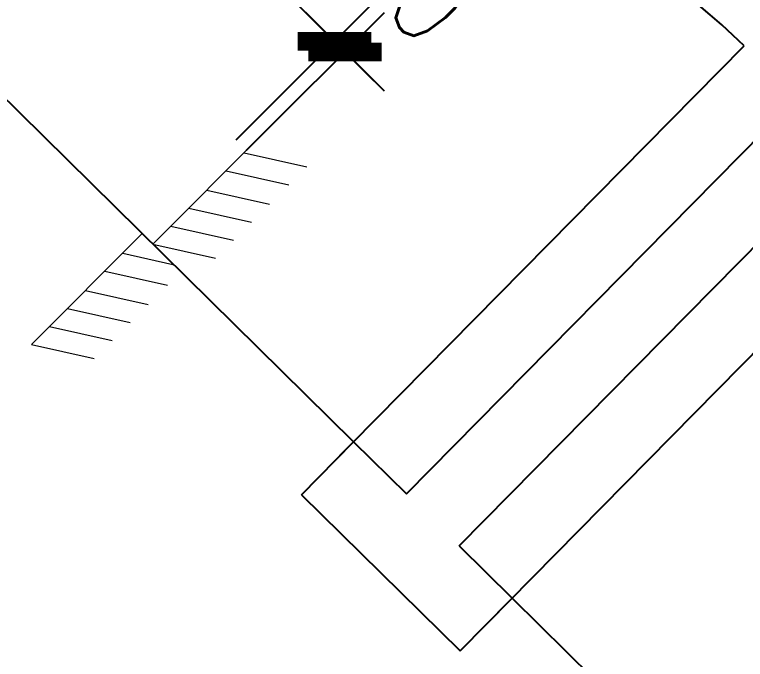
# Model space of a CAD drawing. Extents: x -357449 to -117302, y 127569 to 244935.
# Drawn here: x -252906 to -250935, y 200861 to 202600 of the extents above; entities that cross this region are included whole.
import ezdxf

# ---------------------------------------------------------------- set-up
doc = ezdxf.new("R2010")
doc.units = 0
doc.header["$MEASUREMENT"] = 0
doc.layers.get('0').update_dxf_attribs({"linetype": 'CONTINUOUS'})
doc.layers.get('DEFPOINTS').update_dxf_attribs({"linetype": 'CONTINUOUS'})
doc.layers.add('AXIS', color=3, linetype='CONTINUOUS', lineweight=9)
for name, color, linetype in [('COLUMN', 4, 'CONTINUOUS'), ('WALL', 1, 'CONTINUOUS'), ('WINDOWS', 4, 'CONTINUOUS')]:
    doc.layers.add(name, color=color, linetype=linetype)
doc.styles.add('DIM_FONT', font='SIMPLEX.shx', dxfattribs={"width": 0.8})
doc.dimstyles.get("Standard").update_dxf_attribs({"dimtxt": 375, "dimasz": 1, "dimexe": 150, "dimexo": 0, "dimgap": 200, "dimtad": 1, "dimdec": 0, "dimzin": 0, "dimdsep": 46, "dimtxsty": 'DIM_FONT', "dimblk1": '_DIMX', "dimblk2": '_DIMX', "dimsah": 1, "dimcen": 200, "dimclrd": 256, "dimclre": 256, "dimclrt": 4, "dimadec": 0, "dimazin": 0, "dimtfac": 1, "dimtdec": 0, "dimtix": 1, "dimtmove": 2, "dimatfit": 3, "dimldrblk": '_DIMX', "dimfxl": 0, "dimtolj": 1, "dimtzin": 0, "dimarcsym": 0})

# ---------------------------------------------------------------- blocks, each defined once
blk = doc.blocks.new('_DIMX')
blk.add_line((-150, 0), (150, 0))
at = {"const_width": 50}
blk.add_lwpolyline([(-70, -70), (70, 70)], dxfattribs=at)
blk = doc.blocks.new('*D437')
at = {"linetype": 'ByBlock'}
for p, q in [((-254699.8, 126779.4), (-254328.4, 127150.8)), ((-254671.6, 126751.1), (-254300.2, 127122.5)), ((-254435.2, 127045.4), (-254435.9, 127046.1)), ((-254406.2, 127016.4), (-254434.5, 127044.7)), ((-254405.5, 127015.7), (-254404.8, 127015))]:
    blk.add_line(p, q, dxfattribs=at)
at = {"layer": 'DEFPOINTS', "color": 0, "linetype": 'ByBlock'}
for p in [(-254434.5, 127044.7), (-254699.8, 126779.4), (-254671.6, 126751.1)]:
    blk.add_point(p, dxfattribs=at)
at = {"linetype": 'ByBlock'}
for p, rotation in [((-254434.5, 127044.7), 315), ((-254406.2, 127016.4), 135)]:
    blk.add_blockref('_DIMX', p, dxfattribs=dict(at, rotation=rotation))
at = {"color": 4, "linetype": 'ByBlock', "insert": (-254225.9, 127225), "char_height": 250, "attachment_point": 5, "rotation": 315, "style": 'DIM_FONT'}
blk.add_mtext('\\A1;20', dxfattribs=at)

msp = doc.modelspace()

# ---------------------------------------------------------------- linework, layer by layer
at = {"layer": 'AXIS'}
for p, q in [((-252532.99, 201981.14), (-252234.08, 202280.05)), ((-252286.43, 202227.69), (-252117.35, 202189.63)), ((-252334.98, 202179.14), (-252165.9, 202141.08)), ((-252387.34, 202126.79), (-252218.26, 202088.72)), ((-252435.89, 202078.24), (-252266.81, 202040.17)), ((-252484.44, 202029.69), (-252315.36, 201991.63)), ((-252860.18, 201710.51), (-252561.27, 202009.42)), ((-252532.99, 201981.14), (-252363.91, 201943.08)), ((-252613.63, 201957.07), (-252478.5, 201926.65)), ((-252662.18, 201908.52), (-252493.09, 201870.46)), ((-252714.53, 201856.16), (-252545.45, 201818.1)), ((-252763.08, 201807.61), (-252594, 201769.55)), ((-252811.63, 201759.06), (-252642.55, 201721)), ((-252860.18, 201710.51), (-252691.1, 201672.45))]:
    msp.add_line(p, q, dxfattribs=at)
at = {"layer": 'COLUMN'}
for p, q in [((-251991.44, 201447.91), (-253131.1, 202570.93)), ((-252061.63, 201376.68), (-250938.61, 202516.34)), ((-251634.26, 200955.55), (-250511.24, 202095.21)), ((-251564.07, 201026.78), (-250424.41, 199903.76))]:
    msp.add_line(p, q, dxfattribs=at)
msp.add_arc((-252061.63, 201376.68), 1600, 45.42128, 135.42128, dxfattribs=at)
at = {"layer": 'WALL'}
for p, q in [((-251848.99, 201307.54), (-248670.94, 204532.67)), ((-251706.53, 201167.16), (-249160.18, 203751.23)), ((-252131.82, 201305.46), (-251991.44, 201447.91)), ((-251991.44, 201447.91), (-251848.99, 201307.54)), ((-252131.82, 201305.46), (-251704.45, 200884.32)), ((-251706.53, 201167.16), (-251564.07, 201026.78)), ((-251704.45, 200884.32), (-251564.07, 201026.78))]:
    msp.add_line(p, q, dxfattribs=at)

# ---------------------------------------------------------------- dimensions: what is measured, and where the dimension line sits
at = {"layer": 'WINDOWS'}
dim = msp.add_linear_dim(base=(-252042.86, 202527.83), p1=(-252279.91, 202234.21), p2=(-252308.2, 202262.5), angle=315, dimstyle='Standard', override={"dimtxt": 250, "dimgap": 150, "dimlfac": 0.5, "dimblk": '_DIMX'}, dxfattribs=at)
dim.commit()
dim.dimension.update_dxf_attribs({"geometry": '*D437', "text_midpoint": (-251834.27, 202708.15), "insert": (2391.65, 75483.14)})

doc.saveas('drawing.dxf')
